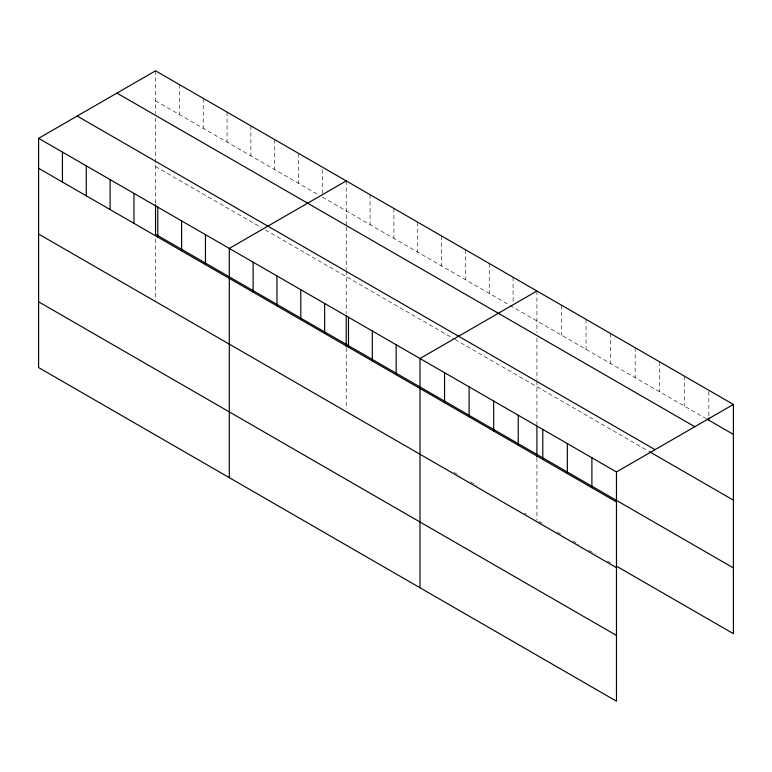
<?xml version="1.0" encoding="UTF-8"?>
<svg xmlns="http://www.w3.org/2000/svg" width="772" height="772" viewBox="0 0 772 772"><rect width="100%" height="100%" fill="white"/><g stroke="black" fill="none" stroke-linecap="round" stroke-linejoin="round"><path stroke-width="0.58" stroke-dasharray="3.86 2.9" d="M155.539 100.775L318.247 194.708M322.397 197.101L508.941 304.805M509.983 305.403L705.772 418.443M155.539 166.53L261.245 227.566M265.394 229.959L454.013 338.86M455.055 339.458L648.47 451.118M454.013 472.377L460.237 475.967M470.602 481.95L476.816 485.54M524.487 513.062L526.562 514.258M538.972 521.418L542.041 523.194M557.394 532.053L561.485 534.417M572.747 540.921L578.884 544.463M589.113 550.368L595.251 553.92M607.535 561.003L610.604 562.778M708.841 391.462L708.841 416.619M684.282 376.08L684.282 406.043M659.722 361.904L659.722 391.858M635.163 347.718L635.163 377.682M610.604 333.543L610.604 363.496M586.044 319.367L586.044 349.32M561.485 305.181L561.485 335.144M536.926 291.005L536.926 332.5M536.926 338.271L536.926 379.805M536.926 380.953L536.926 424.764M536.926 457.941L536.926 520.241M513.091 277.245L513.091 303.608M489.255 263.484L489.255 293.437M465.419 249.723L465.419 279.676M441.584 235.962L441.584 265.915M417.739 222.191L417.739 252.155M393.903 208.43L393.903 238.394M370.068 194.669L370.068 224.633M346.232 180.909L346.232 225.868M346.232 227.016L346.232 269.708M346.232 270.856L346.232 313.48M346.232 347.844L346.232 408.986M322.397 169.541L322.397 193.511M298.561 153.387L298.561 183.34M274.726 139.626L274.726 169.579M250.881 125.865L250.881 155.819M227.045 112.104L227.045 142.058M203.21 98.334L203.21 128.297M179.374 84.573L179.374 114.536M155.539 70.812L155.539 113.465M155.539 118.077L155.539 203.383M155.539 238.905L155.539 300.047"/><path stroke-width="1.16" d="M38.6 138.323L616.461 471.953L616.461 701.188L38.6 367.559L38.6 138.323L155.539 70.812L733.4 404.441L733.4 633.677L616.741 566.32M346.232 180.909L229.294 248.42L229.294 477.656M536.926 291.005L419.987 358.517L419.987 587.753M616.461 471.953L733.4 404.441M706.795 419.032L733.4 434.395M116.948 93.094L694.81 426.723M77.19 116.051L655.052 449.671M649.493 451.716L733.4 500.159M733.4 567.912L155.539 234.283L155.539 204.57M38.6 168.286L616.461 501.906M38.6 234.041L616.461 567.671M38.6 301.804L616.461 635.424M708.841 417.816L708.841 420.219M591.902 457.777L591.902 487.73M567.343 443.591L567.343 473.554M542.784 429.415L542.784 459.369M536.926 425.951L536.926 456.783M518.224 415.24L518.224 445.193M493.665 401.054L493.665 431.017M469.106 386.878L469.106 416.832M444.547 372.702L444.547 402.656M396.152 344.756L396.152 374.719M372.316 330.995L372.316 360.949M348.481 317.234L348.481 347.188M346.232 315.854L346.232 346.686M324.645 303.473L324.645 333.427M300.81 289.712L300.81 319.666M276.965 275.951L276.965 305.905M253.129 262.181L253.129 292.144M205.458 234.659L205.458 264.622M181.623 220.898L181.623 250.852M157.787 207.137L157.787 237.091M133.952 193.376L133.952 223.33M110.106 179.615L110.106 209.569M86.271 165.855L86.271 195.808M62.435 152.084L62.435 182.047"/></g></svg>
